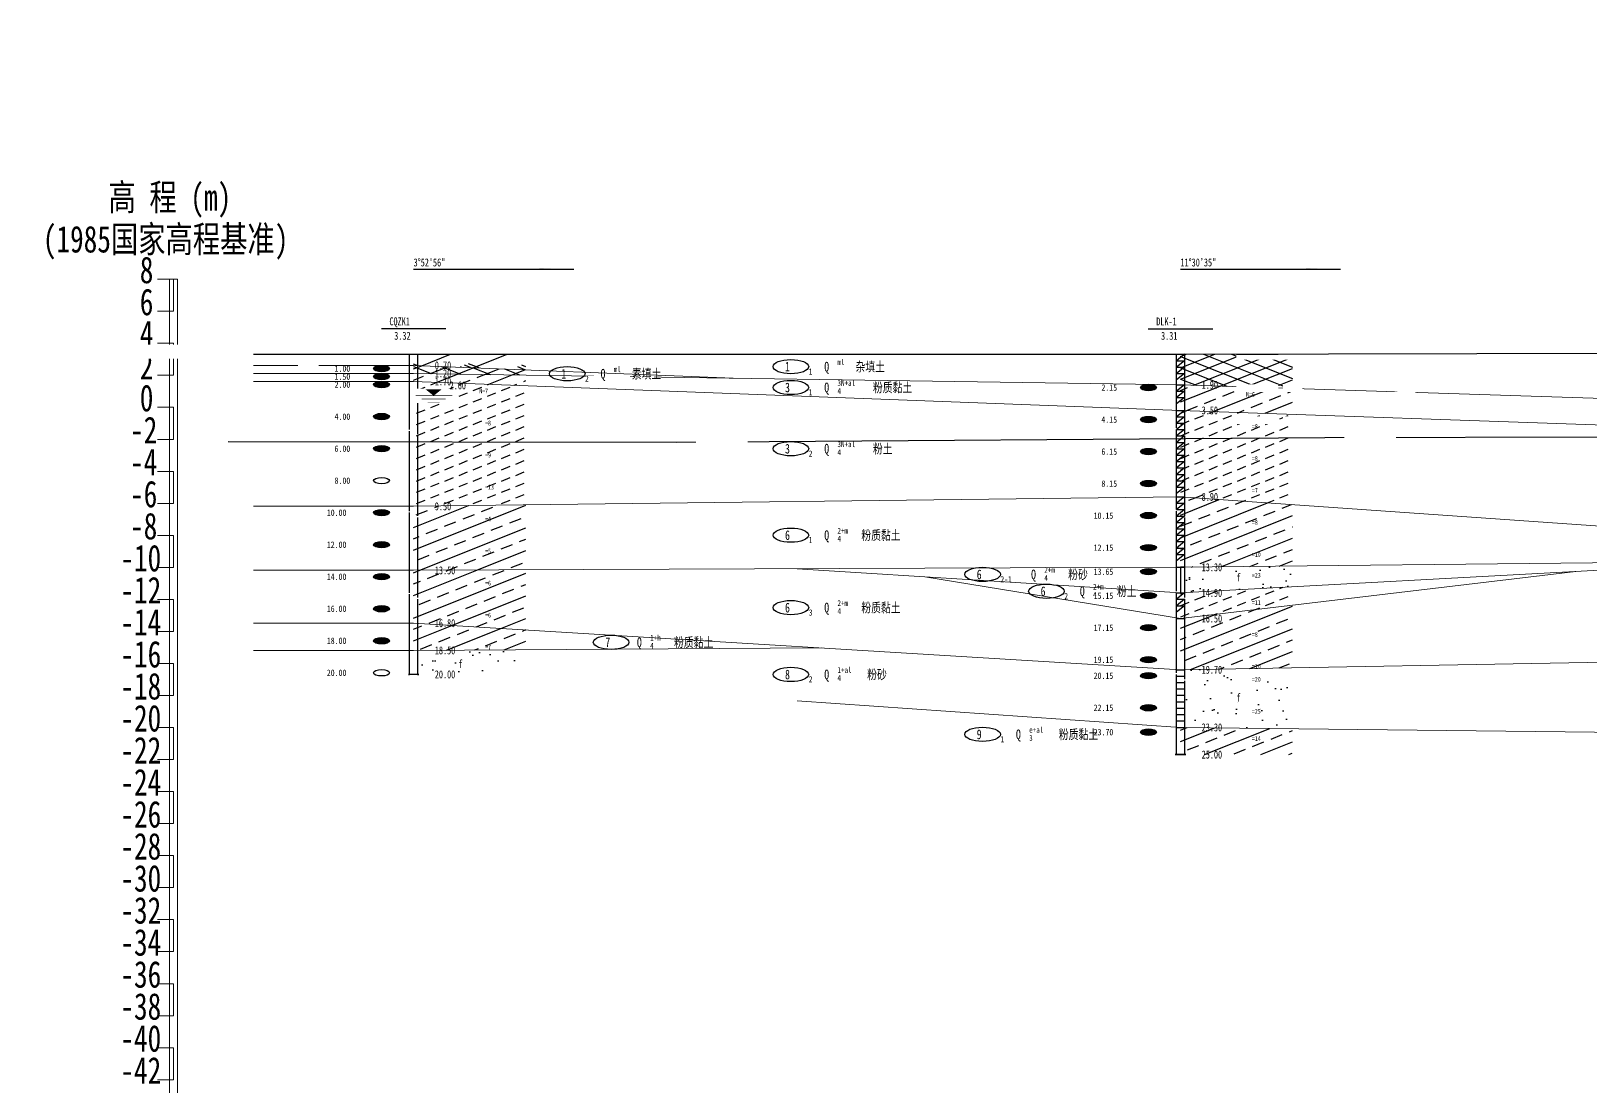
# Model space of a CAD drawing. Header units: millimetres. Extents: x 946 to 3601, y 223 to 2569.
# Drawn here: x 1279 to 1376.4, y 291 to 357 of the extents above; entities that cross this region are included whole.
import ezdxf

# ---------------------------------------------------------------- set-up
doc = ezdxf.new("R2010")
doc.units = ezdxf.units.MM
doc.linetypes.add('sx', pattern=[10, 5, 0, 5, 0])
for name, color, linetype in [('dz-temp', 4, 'Continuous'), ('GiCAD_PouMian', 7, 'Continuous'), ('GICAD_QUYANG', 7, 'Continuous'), ('地形线', 7, 'Continuous'), ('地质-地层符号', 3, 'Continuous'), ('地质-地面线', 7, 'Continuous'), ('地质-填充花纹', 8, 'Continuous'), ('地质-标贯', 7, 'Continuous'), ('地质-水位线', 5, 'Continuous'), ('地质-钻孔', 7, 'Continuous')]:
    doc.layers.add(name, color=color, linetype=linetype)
doc.layers.add('地质-地层线', color=7, linetype='Continuous', lineweight=15)
doc.layers.add('地质-文字', color=7, linetype='Continuous', lineweight=15)
doc.styles.add('LZ_FONTS_FS', font='', dxfattribs={"width": 0.7})
doc.styles.add('LZ_PMT_LINE', font='', dxfattribs={"height": 2})
doc.styles.add('剖线方向', font='', dxfattribs={"width": 0.7, "height": 2.5})
doc.styles.add('叠加符号', font='', dxfattribs={"width": 0.7, "height": 2.5})
doc.styles.add('地下水位', font='', dxfattribs={"width": 0.7, "height": 2.5})
doc.styles.add('地层编号', font='', dxfattribs={"width": 0.7, "height": 3})
doc.styles.add('层底标注', font='', dxfattribs={"width": 0.7, "height": 2.5})
doc.styles.add('岩土名称', font='', dxfattribs={"width": 0.7, "height": 3})
doc.styles.add('时代', font='', dxfattribs={"width": 0.7, "height": 3})
doc.styles.add('标贯动探', font='', dxfattribs={"width": 0.7, "height": 1.5})
doc.styles.add('钻孔标注', font='', dxfattribs={"width": 0.7, "height": 2.5})
doc.styles.add('高程系统', font='', dxfattribs={"width": 0.7, "height": 3})
doc.styles.get('LZ_FONTS_FS').set_extended_font_data('仿宋_GB2312')
doc.styles.get('LZ_PMT_LINE').set_extended_font_data('仿宋_GB2312')
doc.styles.get('剖线方向').set_extended_font_data('仿宋_GB2312')
doc.styles.get('叠加符号').set_extended_font_data('仿宋_GB2312')
doc.styles.get('地下水位').set_extended_font_data('仿宋_GB2312')
doc.styles.get('地层编号').set_extended_font_data('仿宋_GB2312')
doc.styles.get('层底标注').set_extended_font_data('仿宋_GB2312')
doc.styles.get('岩土名称').set_extended_font_data('仿宋_GB2312')
doc.styles.get('时代').set_extended_font_data('仿宋_GB2312')
doc.styles.get('标贯动探').set_extended_font_data('仿宋_GB2312')
doc.styles.get('钻孔标注').set_extended_font_data('仿宋_GB2312')
doc.styles.get('高程系统').set_extended_font_data('仿宋_GB2312')
doc.linetypes.add('swx', pattern='A,7,-1.5,["●",LZ_PMT_LINE,S=0.05,R=0,X=0,Y=0],-1.5', length=10)
pattern_1 = [(21.80141, (207.059, -62.8771), (-0.88388348, 0.3535534), [0.571183, -0.38078866])]
pattern_2 = [(21.80141, (207.059, -62.8771), (-1.7677652, 0.7071061), []), (21.80141, (208.809, -62.8771), (-1.7677652, 0.7071061), [0.7615765, -0.475985])]
pattern_3 = [(17.062863, (207.05897, -62.8771), (2.79036967, 1.24889985), [-5.9751498, 0, -4.4813624, 0, -4.4813624, 0]), (3.01447, (207.059, -62.8771), (7.2145321, 1.8094251), [-2.978456, 0, -7.7439854, 0, -1.7870735, 0]), (345.96657, (201.6935, -62.8771), (11.0733864, -1.5019982), [-1.573447, 0, -6.293788, 0, -7.3427527, 0]), (17.06286, (207.059, -62.877), (-2.941879, 3.021541), [-3.983433, 0, -4.979292, 0, -4.481362, 0]), (3.01447, (207.059, -62.877), (4.858372, 4.093388), [-3.574147, 0, -5.361221, 0, -1.787074, 0]), (345.7037, (201.6935, -62.877), (5.2409553, 1.250378), [-2.088827, 0, -6.788688, 0, -10.444135, 0]), (339.87047, (201.6935, -62.877), (6.98005, 1.196567), [-0.942291, 0, -3.769163, 0, -3.769163, 0]), (17.06286, (207.059, -62.8771), (6.5425438, 3.7545058), [-1.4937875, 0, -1.4937875, 0, -4.4813624, 0]), (3.01447, (207.059, -62.877), (2.716851, 3.980613), [-3.574147, 0, -7.743985, 0, -1.787074, 0]), (345.7037, (201.6935, -62.877), (15.682466, 1.374167), [-6.266481, 0, -2.611034, 0, -2.611034, 0]), (339.8705, (201.6935, -62.877), (230427.237503, -84451.983463), [-1.187286, 0, -9.894053, 0, -0.94229, 0])]
pattern_4 = [(21.80141, (207.059, -62.8771), (-0.88388348, 0.3535534), []), (158.19859, (207.059, -62.8771), (-0.88388348, -0.3535534), [])]

# ---------------------------------------------------------------- blocks, each defined once
blk = doc.blocks.new('pxfx')
blk.add_hatch(color=7).paths.add_polyline_path([(15.69, 0), (15.69, 0.52), (20.1, 0)])
at = {"color": 7, "linetype": 'Continuous'}
blk.add_wipeout([(-10.23, -0.22), (10.32, -0.22), (10.32, 0.73), (-10.23, 0.73)], dxfattribs=at)
at = {"layer": '地形线', "color": 7}
blk.add_line((20, 0), (0, 0), dxfattribs=at)
blk = doc.blocks.new('WipeoutBlock')
at = {"color": 7}
blk.add_wipeout([(0, 0), (0, 1), (1, 1), (1, 0)], dxfattribs=at)
blk = doc.blocks.new('gkqy_yuan.dwg不标1')
at = {"layer": 'GiCAD_PouMian'}
h = blk.add_hatch(color=7, dxfattribs=at)
edge = h.paths.add_edge_path()
edge.add_arc((0, 0), 1, 0, 360)
at = {"layer": 'GICAD_QUYANG', "color": 7}
blk.add_circle((0, 0), 1, dxfattribs=at)
blk = doc.blocks.new('gkqy_rao.dwg不标1')
at = {"layer": 'GICAD_QUYANG', "color": 7}
blk.add_circle((0, 0), 1, dxfattribs=at)
blk = doc.blocks.new('shuiweifh')
at = {"color": 7, "linetype": 'swx'}
blk.add_wipeout([(-2.47, -2.24), (2.54, -2.24), (2.54, 2.22), (-2.47, 2.22)], dxfattribs=at).dxf.layer = '地质-水位线'
at = {"color": 7}
blk.add_lwpolyline([(0, 0, 0, 2, 0), (0, 2, 2, 2, 0)], format="xyseb", dxfattribs=at)
for points, const_width in [([(-2.25, 0.02), (2.32, 0.02)], 0.075), ([(-1.5, -1), (1.5, -1)], 0.075), ([(-0.75, -2), (0.75, -2)], 0.05)]:
    blk.add_lwpolyline(points, dxfattribs=dict(at, const_width=const_width))

msp = doc.modelspace()

# ---------------------------------------------------------------- hatches: boundary and pattern name
at = {"layer": '地质-填充花纹', "linetype": 'Continuous'}
h = msp.add_hatch(dxfattribs=at)
h.set_pattern_fill('GKZTT', color=256, scale=0.25, style=0, pattern_type=2)
h.set_pattern_definition([(21.80141, (207.059, -62.8771), (-1.767767, 0.7071068), []), (158.1986, (207.684, -62.977), (-3.535534, -1.4142136), [0.951972, -2.855915]), (158.1986, (207.434, -63.077), (-3.535534, -1.4142136), [0.951972, -2.855915]), (158.1986, (207.184, -63.177), (-3.535534, -1.4142136), [0.951972, -2.855915]), (158.1986, (211.184, -62.977), (-3.535534, -1.4142136), [0.951972, -2.855915]), (158.1986, (210.934, -63.077), (-3.535534, -1.4142136), [0.951972, -2.855915]), (158.1986, (210.684, -63.177), (-3.535534, -1.4142136), [0.951972, -2.855915])])
h.paths.add_polyline_path([(1309.888, 336.781), (1309.888, 335.804), (1302.888, 336.083), (1302.888, 336.783)])
h = msp.add_hatch(dxfattribs=at)
h.set_pattern_fill('GKSTT', color=256, scale=0.25, style=0, pattern_type=2)
h.set_pattern_definition(pattern_4)
h.paths.add_polyline_path([(1357.788, 334.648), (1350.788, 334.874), (1350.788, 336.774), (1357.788, 336.794)])
h = msp.add_hatch(dxfattribs=at)
h.set_pattern_fill('GKSTT', color=256, scale=0.25, style=0, pattern_type=2)
h.set_pattern_definition(pattern_4)
h.paths.add_polyline_path([(1309.888, 335.804), (1309.888, 335.479), (1302.888, 335.583), (1302.888, 336.083)])
h = msp.add_hatch(dxfattribs=at)
h.set_pattern_fill('GLYNT', color=256, scale=0.25, style=0, pattern_type=2)
h.set_pattern_definition(pattern_2)
h.paths.add_polyline_path([(1309.888, 335.479), (1309.888, 334.818), (1302.888, 335.083), (1302.888, 335.583)])
h = msp.add_hatch(dxfattribs=at)
h.set_pattern_fill('GKFT', color=256, scale=0.25, style=0, pattern_type=2)
h.set_pattern_definition(pattern_1)
h.paths.add_polyline_path([(1309.888, 334.818), (1309.888, 327.369), (1302.888, 327.283), (1302.888, 335.083)])
h = msp.add_hatch(dxfattribs=at)
h.set_pattern_fill('GLYNT', color=256, scale=0.25, style=0, pattern_type=2)
h.set_pattern_definition(pattern_2)
h.paths.add_polyline_path([(1357.788, 334.648), (1357.788, 333.029), (1350.788, 333.274), (1350.788, 334.874)])
h = msp.add_hatch(dxfattribs=at)
h.set_pattern_fill('GKFT', color=256, scale=0.25, style=0, pattern_type=2)
h.set_pattern_definition(pattern_1)
h.paths.add_polyline_path([(1357.788, 333.029), (1357.788, 327.384), (1350.788, 327.874), (1350.788, 333.274)])
h = msp.add_hatch(dxfattribs=at)
h.set_pattern_fill('GLYNT', color=256, scale=0.25, style=0, pattern_type=2)
h.set_pattern_definition(pattern_2)
h.paths.add_polyline_path([(1309.888, 323.31), (1302.888, 323.283), (1302.888, 327.283), (1309.888, 327.369)])
h = msp.add_hatch(dxfattribs=at)
h.set_pattern_fill('GLYNT', color=256, scale=0.25, style=0, pattern_type=2)
h.set_pattern_definition(pattern_2)
h.paths.add_polyline_path([(1357.788, 327.384), (1357.788, 323.551), (1350.788, 323.474), (1350.788, 327.874)])
h = msp.add_hatch(dxfattribs=at)
h.set_pattern_fill('GLXS', color=256, scale=0.25, style=0, pattern_type=2)
h.set_pattern_definition(pattern_3)
h.paths.add_polyline_path([(1357.788, 322.253), (1350.788, 321.874), (1350.788, 323.474), (1357.788, 323.551)])
h = msp.add_hatch(dxfattribs=at)
h.set_pattern_fill('GLYNT', color=256, scale=0.25, style=0, pattern_type=2)
h.set_pattern_definition(pattern_2)
h.paths.add_polyline_path([(1309.888, 319.557), (1302.888, 319.983), (1302.888, 323.283), (1309.888, 323.31)])
h = msp.add_hatch(dxfattribs=at)
h.set_pattern_fill('GKFT', color=256, scale=0.25, style=0, pattern_type=2)
h.set_pattern_definition(pattern_1)
h.paths.add_polyline_path([(1357.788, 321.106), (1350.788, 320.274), (1350.788, 321.874), (1357.788, 322.253)])
h = msp.add_hatch(dxfattribs=at)
h.set_pattern_fill('GLYNT', color=256, scale=0.25, style=0, pattern_type=2)
h.set_pattern_definition(pattern_2)
h.paths.add_polyline_path([(1357.788, 317.198), (1350.788, 317.074), (1350.788, 320.274), (1357.788, 321.106)])
h = msp.add_hatch(dxfattribs=at)
h.set_pattern_fill('GLYNT', color=256, scale=0.25, style=0, pattern_type=2)
h.set_pattern_definition(pattern_2)
h.paths.add_polyline_path([(1309.888, 319.557), (1309.888, 318.325), (1302.888, 318.283), (1302.888, 319.983)])
h = msp.add_hatch(dxfattribs=at)
h.set_pattern_fill('GLXS', color=256, scale=0.25, style=0, pattern_type=2)
h.set_pattern_definition(pattern_3)
h.paths.add_polyline_path([(1309.888, 316.783), (1302.888, 316.783), (1302.888, 318.283), (1309.888, 318.325)])
h = msp.add_hatch(dxfattribs=at)
h.set_pattern_fill('GLXS', color=256, scale=0.25, style=0, pattern_type=2)
h.set_pattern_definition(pattern_3)
h.paths.add_polyline_path([(1357.788, 313.39), (1350.788, 313.474), (1350.788, 317.074), (1357.788, 317.198)])
h = msp.add_hatch(dxfattribs=at)
h.set_pattern_fill('GLYNT', color=256, scale=0.25, style=0, pattern_type=2)
h.set_pattern_definition(pattern_2)
h.paths.add_polyline_path([(1357.788, 313.39), (1357.788, 311.774), (1350.788, 311.774), (1350.788, 313.474)])

# ---------------------------------------------------------------- linework, layer by layer
at = {"layer": 'dz-temp', "color": 7, "linetype": 'Continuous'}
for p, q in [((1291.3, 331.32), (1319.3, 331.291)), ((1319.3, 331.291), (1359.8, 331.57)), ((1359.8, 331.57), (1377.35, 331.628))]:
    msp.add_line(p, q, dxfattribs=at)
at = {"layer": '地质-地层符号', "color": 7, "linetype": 'Continuous'}
for centre in [(1326.451, 330.878), (1326.451, 325.478), (1338.426, 323.026), (1342.418, 321.975), (1326.451, 320.953), (1315.225, 318.785), (1326.451, 316.778), (1338.426, 313.037)]:
    msp.add_ellipse(centre, major_axis=(-1.113, 0), ratio=0.4, dxfattribs=at)
at = {"layer": '地质-地层线', "color": 7}
for p, q in [((1292.888, 336.083), (1302.888, 336.083)), ((1292.888, 335.583), (1302.888, 335.583)), ((1302.888, 336.083), (1322.846, 335.287)), ((1302.888, 335.583), (1350.788, 334.874)), ((1292.888, 335.083), (1302.888, 335.083)), ((1302.888, 335.083), (1350.788, 333.274)), ((1350.788, 334.874), (1424.888, 332.489)), ((1350.788, 333.274), (1424.888, 330.689)), ((1302.888, 327.283), (1350.788, 327.874)), ((1350.788, 327.874), (1424.888, 322.689)), ((1292.888, 327.283), (1302.888, 327.283)), ((1302.888, 323.283), (1350.788, 323.474)), ((1350.788, 323.474), (1405.128, 324.071)), ((1350.788, 321.874), (1387.838, 323.881)), ((1292.888, 323.283), (1302.888, 323.283)), ((1326.838, 323.378), (1350.788, 321.874)), ((1334.821, 322.877), (1350.788, 320.274)), ((1350.788, 320.274), (1375.488, 323.212)), ((1292.888, 319.983), (1302.888, 319.983)), ((1302.888, 319.983), (1350.788, 317.074)), ((1292.888, 318.283), (1302.888, 318.283)), ((1302.888, 318.283), (1328.335, 318.437)), ((1350.788, 317.074), (1424.888, 318.389)), ((1326.838, 315.128), (1350.788, 313.474)), ((1350.788, 313.474), (1424.888, 312.589))]:
    msp.add_line(p, q, dxfattribs=at)
at = {"layer": '地质-地面线', "color": 7, "linetype": 'Continuous'}
msp.add_line((1292.888, 336.783), (1302.888, 336.783), dxfattribs=at)
at = {"layer": '地质-文字', "color": 7, "linetype": 'Continuous'}
for p, q in [((1286.888, 341.463), (1287.888, 341.463)), ((1287.638, 341.463), (1288.138, 341.463)), ((1286.888, 339.463), (1287.888, 339.463)), ((1286.888, 337.463), (1287.888, 337.463)), ((1286.888, 335.463), (1287.888, 335.463)), ((1286.888, 333.463), (1287.888, 333.463)), ((1286.888, 331.463), (1287.888, 331.463)), ((1286.888, 329.463), (1287.888, 329.463)), ((1287.888, 329.463), (1287.888, 327.463)), ((1286.888, 327.463), (1287.888, 327.463)), ((1286.888, 325.463), (1287.888, 325.463)), ((1287.888, 325.463), (1287.888, 323.463)), ((1286.888, 323.463), (1287.888, 323.463)), ((1286.888, 321.463), (1287.888, 321.463)), ((1287.888, 321.463), (1287.888, 319.463)), ((1286.888, 319.463), (1287.888, 319.463)), ((1286.888, 317.463), (1287.888, 317.463)), ((1287.888, 317.463), (1287.888, 315.463)), ((1286.888, 315.463), (1287.888, 315.463)), ((1286.888, 313.463), (1287.888, 313.463)), ((1287.888, 313.463), (1287.888, 311.463)), ((1286.888, 311.463), (1287.888, 311.463)), ((1286.888, 309.463), (1287.888, 309.463)), ((1287.888, 309.463), (1287.888, 307.463)), ((1286.888, 307.463), (1287.888, 307.463)), ((1286.888, 305.463), (1287.888, 305.463)), ((1287.888, 305.463), (1287.888, 303.463)), ((1286.888, 303.463), (1287.888, 303.463)), ((1286.888, 301.463), (1287.888, 301.463)), ((1287.888, 301.463), (1287.888, 299.463)), ((1286.888, 299.463), (1287.888, 299.463)), ((1286.888, 297.463), (1287.888, 297.463)), ((1287.888, 297.463), (1287.888, 295.463)), ((1286.888, 295.463), (1287.888, 295.463)), ((1286.888, 293.463), (1287.888, 293.463)), ((1287.888, 293.463), (1287.888, 291.463)), ((1286.888, 291.463), (1287.888, 291.463))]:
    msp.add_line(p, q, dxfattribs=at)
at = {"layer": '地质-钻孔', "color": 7, "linetype": 'Continuous'}
for p, q in [((1300.875, 338.383), (1304.902, 338.383)), ((1348.775, 338.374), (1352.802, 338.374)), ((1350.538, 335.974), (1351.038, 335.974)), ((1351.038, 335.974), (1350.538, 335.574)), ((1350.538, 335.574), (1351.038, 335.574)), ((1351.038, 335.574), (1350.538, 335.174)), ((1351.038, 335.974), (1351.038, 335.974)), ((1351.038, 335.574), (1351.038, 335.574)), ((1350.538, 334.874), (1351.038, 334.874)), ((1350.538, 334.874), (1351.038, 334.874)), ((1351.038, 334.874), (1350.538, 334.474)), ((1350.538, 334.874), (1351.038, 334.874)), ((1350.538, 334.474), (1351.038, 334.474)), ((1351.038, 334.474), (1350.538, 334.074)), ((1351.038, 334.874), (1351.038, 334.874)), ((1351.038, 334.474), (1351.038, 334.474)), ((1350.538, 334.074), (1351.038, 334.074)), ((1351.038, 334.074), (1350.538, 333.674)), ((1350.538, 333.274), (1351.038, 333.274)), ((1350.538, 333.274), (1351.038, 333.274)), ((1350.538, 333.274), (1351.038, 333.274)), ((1351.038, 333.274), (1350.538, 332.874)), ((1351.038, 334.074), (1351.038, 334.074)), ((1351.038, 333.274), (1351.038, 333.274)), ((1350.538, 332.874), (1351.038, 332.874)), ((1351.038, 332.874), (1350.538, 332.474)), ((1350.538, 332.474), (1351.038, 332.474)), ((1351.038, 332.474), (1350.538, 332.074)), ((1351.038, 332.874), (1351.038, 332.874)), ((1351.038, 332.474), (1351.038, 332.474)), ((1350.538, 332.074), (1351.038, 332.074)), ((1351.038, 332.074), (1350.538, 331.674)), ((1350.538, 331.674), (1351.038, 331.674)), ((1351.038, 331.674), (1350.538, 331.274)), ((1350.538, 331.274), (1351.038, 331.274)), ((1351.038, 331.274), (1350.538, 330.874)), ((1351.038, 332.074), (1351.038, 332.074)), ((1351.038, 331.674), (1351.038, 331.674)), ((1351.038, 331.274), (1351.038, 331.274)), ((1350.538, 330.874), (1351.038, 330.874)), ((1351.038, 330.874), (1350.538, 330.474)), ((1350.538, 330.474), (1351.038, 330.474)), ((1351.038, 330.474), (1350.538, 330.074)), ((1351.038, 330.874), (1351.038, 330.874)), ((1351.038, 330.474), (1351.038, 330.474)), ((1350.538, 330.074), (1351.038, 330.074)), ((1351.038, 330.074), (1350.538, 329.674)), ((1350.538, 329.674), (1351.038, 329.674)), ((1351.038, 329.674), (1350.538, 329.274)), ((1351.038, 330.074), (1351.038, 330.074)), ((1351.038, 329.674), (1351.038, 329.674)), ((1350.538, 329.274), (1351.038, 329.274)), ((1351.038, 329.274), (1350.538, 328.874)), ((1350.538, 328.874), (1351.038, 328.874)), ((1351.038, 328.874), (1350.538, 328.474)), ((1350.538, 328.474), (1351.038, 328.474)), ((1351.038, 328.474), (1350.538, 328.074)), ((1351.038, 329.274), (1351.038, 329.274)), ((1351.038, 328.874), (1351.038, 328.874)), ((1351.038, 328.474), (1351.038, 328.474)), ((1350.538, 327.874), (1351.038, 327.874)), ((1350.538, 327.874), (1351.038, 327.874)), ((1351.038, 327.874), (1350.538, 327.474)), ((1350.538, 327.874), (1351.038, 327.874)), ((1350.538, 327.474), (1351.038, 327.474)), ((1351.038, 327.474), (1350.538, 327.074)), ((1351.038, 327.874), (1351.038, 327.874)), ((1351.038, 327.474), (1351.038, 327.474)), ((1350.538, 327.074), (1351.038, 327.074)), ((1351.038, 327.074), (1350.538, 326.674)), ((1350.538, 326.674), (1351.038, 326.674)), ((1351.038, 326.674), (1350.538, 326.274)), ((1351.038, 327.074), (1351.038, 327.074)), ((1351.038, 326.674), (1351.038, 326.674)), ((1350.538, 326.274), (1351.038, 326.274)), ((1351.038, 326.274), (1350.538, 325.874)), ((1350.538, 325.874), (1351.038, 325.874)), ((1351.038, 325.874), (1350.538, 325.474)), ((1350.538, 325.474), (1351.038, 325.474)), ((1351.038, 325.474), (1350.538, 325.074)), ((1351.038, 326.274), (1351.038, 326.274)), ((1351.038, 325.874), (1351.038, 325.874)), ((1351.038, 325.474), (1351.038, 325.474)), ((1350.538, 325.074), (1351.038, 325.074)), ((1351.038, 325.074), (1350.538, 324.674)), ((1350.538, 324.674), (1351.038, 324.674)), ((1351.038, 324.674), (1350.538, 324.274)), ((1351.038, 325.074), (1351.038, 325.074)), ((1351.038, 324.674), (1351.038, 324.674)), ((1350.538, 324.274), (1351.038, 324.274)), ((1351.038, 324.274), (1350.538, 323.874)), ((1350.538, 323.474), (1351.038, 323.474)), ((1350.538, 323.474), (1351.038, 323.474)), ((1350.538, 323.474), (1351.038, 323.474)), ((1351.038, 323.474), (1350.788, 323.474)), ((1350.788, 323.474), (1350.788, 321.874)), ((1351.038, 324.274), (1351.038, 324.274)), ((1350.538, 321.874), (1351.038, 321.874)), ((1350.538, 321.874), (1351.038, 321.874)), ((1350.538, 321.874), (1351.038, 321.874)), ((1351.038, 321.874), (1350.538, 321.474)), ((1351.038, 321.874), (1351.038, 321.874)), ((1350.538, 321.474), (1351.038, 321.474)), ((1351.038, 321.474), (1350.538, 321.074)), ((1350.538, 321.074), (1351.038, 321.074)), ((1351.038, 321.074), (1350.538, 320.674)), ((1351.038, 321.474), (1351.038, 321.474)), ((1351.038, 321.074), (1351.038, 321.074)), ((1350.538, 320.274), (1351.038, 320.274)), ((1350.538, 320.274), (1351.038, 320.274)), ((1350.538, 317.074), (1351.038, 317.074)), ((1350.538, 317.074), (1351.038, 317.074)), ((1350.538, 317.074), (1351.038, 317.074)), ((1350.538, 316.674), (1351.038, 316.674)), ((1350.538, 316.274), (1351.038, 316.274)), ((1350.538, 315.874), (1351.038, 315.874)), ((1350.538, 315.474), (1351.038, 315.474)), ((1350.538, 315.074), (1351.038, 315.074)), ((1350.538, 314.674), (1351.038, 314.674)), ((1350.538, 314.274), (1351.038, 314.274)), ((1350.538, 313.874), (1351.038, 313.874)), ((1350.538, 313.474), (1351.038, 313.474)), ((1350.538, 313.474), (1351.038, 313.474)), ((1350.538, 311.774), (1351.038, 311.774))]:
    msp.add_line(p, q, dxfattribs=at)
at = {"layer": '地质-钻孔', "color": 7, "linetype": 'sx'}
for p, q in [((1302.638, 336.783), (1303.138, 336.783)), ((1302.638, 316.783), (1302.638, 336.783)), ((1303.138, 336.783), (1303.138, 316.783)), ((1350.538, 336.774), (1351.038, 336.774)), ((1350.538, 311.774), (1350.538, 336.774)), ((1351.038, 336.774), (1351.038, 311.774)), ((1303.213, 316.783), (1302.563, 316.783)), ((1302.563, 316.783), (1302.638, 316.783)), ((1303.138, 316.783), (1303.213, 316.783)), ((1351.113, 311.774), (1350.463, 311.774)), ((1350.463, 311.774), (1350.538, 311.774)), ((1351.038, 311.774), (1351.113, 311.774))]:
    msp.add_line(p, q, dxfattribs=at)

# ---------------------------------------------------------------- block references
at = {"linetype": 'Continuous'}
for p, xscale, yscale in [((1313.779, 356.381), 2.621621580381725, 0.4605405405405509), ((1323.663, 356.301), 1.289729711171685, 0.3654054054053904), ((1354.279, 356.43), 2.621621580381725, 0.4605405405405509), ((1279, 354.608), 3.827567547823446, 1.261189183291599), ((1285.779, 355.855), 2.621621580381725, 0.4605405405405509), ((1295.663, 355.83), 1.289729711171685, 0.3654054054053904), ((1337.95, 354.475), 3.827567547823446, 1.261189183291599), ((1364.163, 356.08), 1.289729711171685, 0.3654054054053904), ((1313.779, 354.391), 2.621621580381725, 0.4605405405405509), ((1323.663, 354.301), 1.289729711171685, 0.3654054054053904), ((1354.279, 354.43), 2.621621580381725, 0.4605405405405509), ((1285.779, 353.78), 2.621621580381725, 0.4518918918918917), ((1295.663, 353.83), 1.289729711171685, 0.3654054054053904), ((1364.163, 354.08), 1.289729711171685, 0.3654054054053904), ((1292.525, 352.73), 3.227026975477156, 0.5556756756756659), ((1313.779, 352.396), 2.621621580381725, 0.4605405405405509), ((1323.663, 352.301), 1.289729711171685, 0.3654054054053904), ((1354.279, 352.43), 2.621621580381725, 0.4605405405405509), ((1285.779, 352.18), 2.621621580381725, 0.4605405405405509), ((1295.663, 351.83), 1.289729711171685, 0.3654054054053904), ((1364.163, 352.12), 1.289729711171685, 0.3654054054053904), ((1279, 350.058), 3.827567547823446, 1.261189183291599), ((1313.779, 350.951), 2.621621580381725, 0.4605405405405509), ((1323.663, 350.401), 1.289729711171685, 0.3589189189189074), ((1354.279, 350.43), 2.621621580381725, 0.4605405405405509), ((1285.779, 350.14), 2.621621580381725, 0.4605405405405509), ((1295.663, 349.83), 1.289729711171685, 0.3589189189189074), ((1337.95, 348.725), 3.827567547823446, 1.261189183291599), ((1364.163, 350.08), 1.289729711171685, 0.3654054054053904), ((1313.779, 348.401), 2.621621580381725, 0.4605405405405509), ((1354.279, 348.43), 2.621621580381725, 0.4605405405405509), ((1285.779, 348.18), 2.621621580381725, 0.4605405405405509), ((1295.663, 347.83), 1.289729711171685, 0.3654054054053904), ((1323.663, 348.361), 1.289729711171685, 0.3654054054053904), ((1364.163, 348.08), 1.289729711171685, 0.3654054054053904), ((1313.779, 346.406), 2.621621580381725, 0.4605405405405509), ((1354.279, 346.43), 2.621621580381725, 0.4605405405405509), ((1295.663, 345.83), 1.289729711171685, 0.3654054054053904), ((1323.663, 346.341), 1.289729711171685, 0.3654054054053904), ((1337.95, 344.625), 3.827567547823446, 1.261189183291599), ((1364.163, 346.08), 1.289729711171685, 0.3589189189189074), ((1313.779, 344.896), 2.621621580381725, 0.4605405405405509), ((1323.663, 344.821), 1.289729711171685, 0.3654054054053904), ((1354.279, 344.43), 2.621621580381725, 0.4605405405405509), ((1364.163, 344.08), 1.289729711171685, 0.3654054054053904), ((1313.779, 342.951), 2.621621580381725, 0.4605405405405509), ((1323.663, 342.601), 1.289729711171685, 0.3589189189189074), ((1285.779, 342.18), 2.621621580381725, 0.4605405405405509), ((1295.663, 341.83), 1.289729711171685, 0.3589189189189074), ((1364.163, 342.08), 1.289729711171685, 0.3654054054053904), ((1313.779, 340.951), 2.621621580381725, 0.4605405405405509), ((1295.663, 339.83), 1.289729711171685, 0.3589189189189074), ((1323.663, 340.601), 1.289729711171685, 0.3654054054053904), ((1354.279, 340.43), 2.621621580381725, 0.4605405405405509), ((1364.163, 340.08), 1.289729711171685, 0.3654054054053904), ((1313.779, 338.951), 2.621621580381725, 0.4605405405405509), ((1295.663, 337.83), 1.289729711171685, 0.3589189189189074), ((1323.663, 338.601), 1.289729711171685, 0.3654054054053904), ((1354.279, 338.43), 2.621621580381725, 0.4605405405405509), ((1364.163, 338.08), 1.289729711171685, 0.3654054054053904), ((1313.779, 336.951), 2.621621580381725, 0.4605405405405509), ((1337.95, 336.625), 3.827567547823446, 1.261189183291599), ((1323.663, 336.601), 1.289729711171685, 0.3654054054053904), ((1364.163, 336.08), 1.289729711171685, 0.3654054054053904), ((1295.663, 333.83), 1.289729711171685, 0.3589189189189074), ((1285.779, 332.18), 2.621621580381725, 0.4605405405405509)]:
    msp.add_blockref('WipeoutBlock', p, dxfattribs=dict(at, xscale=xscale, yscale=yscale))
at = {"color": 7, "linetype": 'Continuous', "xscale": 0.5, "yscale": 0.2}
for name, p in [('pxfx', (1302.888, 342.063)), ('pxfx', (1350.788, 342.063)), ('gkqy_yuan.dwg不标1', (1300.888, 335.883)), ('gkqy_yuan.dwg不标1', (1300.888, 335.383)), ('gkqy_yuan.dwg不标1', (1300.888, 334.883)), ('gkqy_yuan.dwg不标1', (1348.788, 334.699)), ('gkqy_yuan.dwg不标1', (1300.888, 332.883)), ('gkqy_yuan.dwg不标1', (1348.788, 332.699)), ('gkqy_yuan.dwg不标1', (1300.888, 330.883)), ('gkqy_yuan.dwg不标1', (1348.788, 330.699)), ('gkqy_rao.dwg不标1', (1300.888, 328.883)), ('gkqy_yuan.dwg不标1', (1348.788, 328.699)), ('gkqy_yuan.dwg不标1', (1300.888, 326.883)), ('gkqy_yuan.dwg不标1', (1348.788, 326.699)), ('gkqy_yuan.dwg不标1', (1300.888, 324.883)), ('gkqy_yuan.dwg不标1', (1348.788, 324.699)), ('gkqy_yuan.dwg不标1', (1300.888, 322.883)), ('gkqy_yuan.dwg不标1', (1348.788, 323.199)), ('gkqy_yuan.dwg不标1', (1348.788, 321.699)), ('gkqy_yuan.dwg不标1', (1300.888, 320.883)), ('gkqy_yuan.dwg不标1', (1348.788, 319.699)), ('gkqy_yuan.dwg不标1', (1300.888, 318.883)), ('gkqy_yuan.dwg不标1', (1348.788, 317.699)), ('gkqy_rao.dwg不标1', (1300.888, 316.883)), ('gkqy_yuan.dwg不标1', (1348.788, 316.699)), ('gkqy_yuan.dwg不标1', (1348.788, 314.699)), ('gkqy_yuan.dwg不标1', (1348.788, 313.174))]:
    msp.add_blockref(name, p, dxfattribs=at)
at = {"layer": '地质-文字', "color": 7, "linetype": 'Continuous'}
for p, xscale, yscale in [((1279, 345.008), 5.176756737012693, 1.261189183291599), ((1285.779, 340.18), 2.621621580381725, 0.4605405405405509), ((1285.779, 338.18), 2.621621580381725, 0.4605405405405509), ((1279, 336.308), 3.827567547823446, 1.261189183291599), ((1285.779, 336.18), 2.621621580381725, 0.4605405405405509), ((1285.779, 334.18), 2.621621580381725, 0.4605405405405509)]:
    msp.add_blockref('WipeoutBlock', p, dxfattribs=dict(at, xscale=xscale, yscale=yscale))

# ---------------------------------------------------------------- texts
at = {"color": 7, "linetype": 'Continuous', "style": 'LZ_FONTS_FS', "width": 0.75}
for s, p in [('1.00', (1297.951, 335.683)), ('1.50', (1297.951, 335.183)), ('2.00', (1297.951, 334.683)), ('2.15', (1345.851, 334.499)), ('4.00', (1297.951, 332.683)), ('4.15', (1345.851, 332.499)), ('6.00', (1297.951, 330.683)), ('6.15', (1345.851, 330.499)), ('8.00', (1297.951, 328.683)), ('8.15', (1345.851, 328.499)), ('10.00', (1297.466, 326.683)), ('10.15', (1345.366, 326.499)), ('12.00', (1297.466, 324.683)), ('12.15', (1345.366, 324.499)), ('14.00', (1297.466, 322.683)), ('13.65', (1345.366, 322.999)), ('15.15', (1345.366, 321.499)), ('16.00', (1297.466, 320.683)), ('17.15', (1345.366, 319.499)), ('18.00', (1297.466, 318.683)), ('19.15', (1345.366, 317.499)), ('20.00', (1297.466, 316.683)), ('20.15', (1345.366, 316.499)), ('22.15', (1345.366, 314.499)), ('23.70', (1345.366, 312.974))]:
    msp.add_text(s, height=0.4, dxfattribs=at).set_placement(p)
at = {"layer": '地质-地层符号', "color": 7, "linetype": 'Continuous', "width": 0.75}
for s, height, style, p in [('1', 0.6, '地层编号', (1326.088, 335.703)), ('Q', 0.6, '时代', (1328.537, 335.703)), ('ml', 0.36, '时代', (1329.363, 336.103)), ('杂填土', 0.6, '岩土名称', (1330.49, 335.703)), ('1', 0.6, '地层编号', (1312.117, 335.26)), ('1', 0.39, '地层编号', (1327.565, 335.503)), ('3N+al', 0.36, '时代', (1329.363, 334.803)), ('3', 0.6, '地层编号', (1326.088, 334.403)), ('1', 0.39, '地层编号', (1327.565, 334.203)), ('Q', 0.6, '时代', (1328.537, 334.403)), ('4', 0.36, '时代', (1329.363, 334.303)), ('粉质黏土', 0.6, '岩土名称', (1331.579, 334.403)), ('3N+al', 0.36, '时代', (1329.363, 330.978)), ('粉土', 0.6, '岩土名称', (1331.579, 330.578)), ('3', 0.6, '地层编号', (1326.088, 330.578)), ('2', 0.39, '地层编号', (1327.565, 330.378)), ('Q', 0.6, '时代', (1328.537, 330.578)), ('4', 0.36, '时代', (1329.363, 330.478)), ('6', 0.6, '地层编号', (1326.088, 325.178)), ('Q', 0.6, '时代', (1328.537, 325.178)), ('4', 0.36, '时代', (1329.363, 325.078)), ('2+m', 0.36, '时代', (1329.363, 325.578)), ('粉质黏土', 0.6, '岩土名称', (1330.853, 325.178)), ('1', 0.39, '地层编号', (1327.565, 324.978)), ('2+m', 0.36, '时代', (1342.283, 323.126)), ('6', 0.6, '地层编号', (1338.063, 322.726)), ('2-1', 0.39, '地层编号', (1339.54, 322.526)), ('Q', 0.6, '时代', (1341.456, 322.726)), ('4', 0.36, '时代', (1342.283, 322.626)), ('粉砂', 0.6, '岩土名称', (1343.772, 322.726)), ('6', 0.6, '地层编号', (1342.055, 321.675)), ('2', 0.39, '地层编号', (1343.531, 321.475)), ('Q', 0.6, '时代', (1344.503, 321.675)), ('4', 0.36, '时代', (1345.33, 321.575)), ('2+m', 0.36, '时代', (1345.33, 322.075)), ('粉土', 0.6, '岩土名称', (1346.82, 321.675)), ('6', 0.6, '地层编号', (1326.088, 320.653)), ('3', 0.39, '地层编号', (1327.565, 320.453)), ('Q', 0.6, '时代', (1328.537, 320.653)), ('4', 0.36, '时代', (1329.363, 320.553)), ('2+m', 0.36, '时代', (1329.363, 321.053)), ('粉质黏土', 0.6, '岩土名称', (1330.853, 320.653)), ('7', 0.6, '地层编号', (1314.862, 318.485)), ('Q', 0.6, '时代', (1316.838, 318.485)), ('4', 0.36, '时代', (1317.665, 318.385)), ('1+h', 0.36, '时代', (1317.665, 318.885)), ('粉质黏土', 0.6, '岩土名称', (1319.154, 318.485)), ('8', 0.6, '地层编号', (1326.088, 316.478)), ('2', 0.39, '地层编号', (1327.565, 316.278)), ('Q', 0.6, '时代', (1328.537, 316.478)), ('4', 0.36, '时代', (1329.363, 316.378)), ('1+al', 0.36, '时代', (1329.363, 316.878)), ('粉砂', 0.6, '岩土名称', (1331.216, 316.478)), ('9', 0.6, '地层编号', (1338.063, 312.737)), ('1', 0.39, '地层编号', (1339.54, 312.537)), ('Q', 0.6, '时代', (1340.512, 312.737)), ('3', 0.36, '时代', (1341.338, 312.637)), ('e+al', 0.36, '时代', (1341.338, 313.137)), ('粉质黏土', 0.6, '岩土名称', (1343.191, 312.737))]:
    msp.add_text(s, height=height, dxfattribs=dict(at, style=style)).set_placement(p)
at = {"layer": '地质-填充花纹', "linetype": 'Continuous', "style": '叠加符号', "width": 0.75}
for p in [(1354.288, 322.588), (1305.688, 317.191), (1354.288, 315.084)]:
    msp.add_text('f', height=0.5, dxfattribs=at).set_placement(p)
at = {"layer": '地质-文字', "color": 7, "linetype": 'Continuous', "width": 0.75}
for s, height, style, p in [('0.70', 0.5, '层底标注', (1304.213, 335.833)), ('1.20', 0.5, '层底标注', (1304.213, 335.333)), ('1.70', 0.5, '层底标注', (1304.213, 334.833)), ('1.90', 0.5, '层底标注', (1352.113, 334.624)), ('3.50', 0.5, '层底标注', (1352.113, 333.024)), ('-4', 1.6667, '高程系统', (1285.177, 329.213)), ('-6', 1.6667, '高程系统', (1285.177, 327.213)), ('9.50', 0.5, '层底标注', (1304.213, 327.033)), ('8.90', 0.5, '层底标注', (1352.113, 327.624)), ('-8', 1.6667, '高程系统', (1285.177, 325.213)), ('-10', 1.6667, '高程系统', (1284.572, 323.213)), ('13.50', 0.5, '层底标注', (1304.213, 323.033)), ('13.30', 0.5, '层底标注', (1352.113, 323.224)), ('-12', 1.6667, '高程系统', (1284.572, 321.213)), ('14.90', 0.5, '层底标注', (1352.113, 321.624)), ('-14', 1.6667, '高程系统', (1284.572, 319.213)), ('16.50', 0.5, '层底标注', (1352.113, 320.024)), ('16.80', 0.5, '层底标注', (1304.213, 319.733)), ('-16', 1.6667, '高程系统', (1284.572, 317.213)), ('18.50', 0.5, '层底标注', (1304.213, 318.033)), ('-18', 1.6667, '高程系统', (1284.572, 315.213)), ('20.00', 0.5, '层底标注', (1304.213, 316.533)), ('19.70', 0.5, '层底标注', (1352.113, 316.824)), ('-20', 1.6667, '高程系统', (1284.572, 313.213)), ('23.30', 0.5, '层底标注', (1352.113, 313.224)), ('-22', 1.6667, '高程系统', (1284.572, 311.213)), ('25.00', 0.5, '层底标注', (1352.113, 311.524)), ('-24', 1.6667, '高程系统', (1284.572, 309.213)), ('-26', 1.6667, '高程系统', (1284.572, 307.213)), ('-28', 1.6667, '高程系统', (1284.572, 305.213)), ('-30', 1.6667, '高程系统', (1284.572, 303.213)), ('-32', 1.6667, '高程系统', (1284.572, 301.213)), ('-34', 1.6667, '高程系统', (1284.572, 299.213)), ('-36', 1.6667, '高程系统', (1284.572, 297.213)), ('-38', 1.6667, '高程系统', (1284.572, 295.213)), ('-40', 1.6667, '高程系统', (1284.572, 293.213)), ('-42', 1.6667, '高程系统', (1284.572, 291.213))]:
    msp.add_text(s, height=height, dxfattribs=dict(at, style=style)).set_placement(p)
at = {"layer": '地质-标贯', "color": 7, "linetype": 'Continuous', "style": '标贯动探', "width": 0.75}
for s, p in [('N=7', (1306.988, 334.333)), ('=8', (1307.351, 332.333)), ('=9', (1307.351, 330.333)), ('=8', (1355.251, 330.124)), ('=13', (1307.351, 328.333)), ('=7', (1355.251, 328.124)), ('=4', (1307.351, 326.333)), ('=8', (1355.251, 326.124)), ('=5', (1307.351, 324.333)), ('=10', (1355.251, 324.124)), ('=6', (1307.351, 322.333)), ('=23', (1355.251, 322.824)), ('=6', (1307.351, 320.333)), ('=11', (1355.251, 321.124)), ('=7', (1307.351, 318.333)), ('=8', (1355.251, 319.124)), ('=10', (1355.251, 317.124)), ('=20', (1355.251, 316.324)), ('=25', (1355.251, 314.324)), ('=14', (1355.251, 312.624))]:
    msp.add_text(s, height=0.3, dxfattribs=at).set_placement(p)
at = {"layer": '地质-钻孔', "color": 7, "linetype": 'Continuous', "style": '钻孔标注', "width": 0.75}
for s, p in [('CQZK1', (1301.375, 338.583)), ('DLK-1', (1349.275, 338.574)), ('3.32', (1301.677, 337.683)), ('3.31', (1349.577, 337.674))]:
    msp.add_text(s, height=0.5, dxfattribs=at).set_placement(p)

# ---------------------------------------------------------------- next in the draw order: linework, layer by layer
at = {"layer": '地质-地层符号', "color": 7, "linetype": 'Continuous'}
msp.add_ellipse((1326.451, 336.003), major_axis=(-1.113, 0), ratio=0.4, dxfattribs=at)
at = {"layer": '地质-文字', "color": 7, "linetype": 'Continuous'}
for p, q in [((1287.638, 341.463), (1287.638, 253.463)), ((1287.888, 341.463), (1287.888, 339.463)), ((1288.138, 341.463), (1288.138, 253.463)), ((1287.888, 337.463), (1287.888, 335.463)), ((1287.888, 333.463), (1287.888, 331.463))]:
    msp.add_line(p, q, dxfattribs=at)

# ---------------------------------------------------------------- next in the draw order: block references
at = {"linetype": 'Continuous'}
for p, xscale, yscale in [((1316.7, 356.381, 0), 1.200000009999894, 0.4800000039999577), ((1357.2, 356.43, 0), 1.200000009999894, 0.4800000039999577), ((1288.7, 355.855, 0), 1.200000009999894, 0.4800000039999577), ((1294.7, 355.282), 1.064864864864785, 0.544864864864876), ((1322.7, 355.804), 1.064864864864785, 0.544864864864876), ((1341.875, 354.661), 2.421340504414457, 0.9184864864864996), ((1316.7, 354.391, 0), 1.200000009999894, 0.4800000039999577), ((1357.2, 354.43, 0), 1.200000009999894, 0.4800000039999577), ((1288.7, 353.78, 0), 1.200000009999894, 0.4800000039999577), ((1363.2, 353.826), 1.064864864864785, 0.544864864864876), ((1288.7, 352.18, 0), 1.200000009999894, 0.4800000039999577), ((1316.7, 352.396, 0), 1.200000009999894, 0.4800000039999577), ((1357.2, 352.43, 0), 1.200000009999894, 0.4800000039999577), ((1320.525, 351.501), 3.227026975477156, 0.5556756756756659), ((1282.925, 350.244), 2.072626996839472, 0.9262702702702701), ((1316.7, 350.951, 0), 1.200000009999894, 0.4800000039999577), ((1357.2, 350.43, 0), 1.200000009999894, 0.4800000039999577), ((1361.025, 350.48), 3.227026975477156, 0.5556756756756659), ((1288.7, 350.14, 0), 1.200000009999894, 0.4800000039999577), ((1341.875, 348.911), 2.072626996839472, 0.9262702702702701), ((1292.525, 348.43), 3.227026975477156, 0.5556756756756659), ((1316.7, 348.401, 0), 1.200000009999894, 0.4800000039999577), ((1320.525, 348.901), 3.227026975477156, 0.5556756756756659), ((1357.2, 348.43, 0), 1.200000009999894, 0.4800000039999577), ((1288.7, 348.18, 0), 1.200000009999894, 0.4800000039999577), ((1361.025, 348.08), 3.227026975477156, 0.5556756756756659), ((1316.7, 346.406, 0), 1.200000009999894, 0.4800000039999577), ((1357.2, 346.43, 0), 1.200000009999894, 0.4800000039999577), ((1322.7, 345.996), 1.064864864864785, 0.544864864864876), ((1361.025, 345.38), 3.227026975477156, 0.5556756756756659), ((1316.7, 344.896, 0), 1.200000009999894, 0.4800000039999577), ((1341.875, 344.811), 2.072626996839472, 0.9262702702702701), ((1357.2, 344.43, 0), 1.200000009999894, 0.4800000039999577), ((1320.525, 343.401), 3.227026975477156, 0.5556756756756659), ((1363.2, 344.001), 1.064864864864785, 0.544864864864876), ((1292.525, 342.63), 3.227026975477156, 0.5556756756756659), ((1316.7, 342.951, 0), 1.200000009999894, 0.4800000039999577), ((1354.279, 342.43), 2.621621580381725, 0.4605405405405509), ((1361.025, 342.18), 3.227026975477156, 0.5556756756756659), ((1316.7, 340.951, 0), 1.200000009999894, 0.4800000039999577), ((1288.7, 340.18, 0), 1.200000009999894, 0.4800000039999577), ((1357.2, 340.43, 0), 1.200000009999894, 0.4800000039999577), ((1316.7, 338.951, 0), 1.200000009999894, 0.4800000039999577), ((1288.7, 338.18, 0), 1.200000009999894, 0.4800000039999577), ((1357.2, 338.43, 0), 1.200000009999894, 0.4800000039999577), ((1316.7, 336.951, 0), 1.200000009999894, 0.4800000039999577), ((1341.875, 336.811), 2.421340504414457, 0.9184864864864996), ((1288.7, 336.18, 0), 1.200000009999894, 0.4800000039999577), ((1295.663, 335.83), 1.289729711171685, 0.3654054054053904), ((1354.279, 336.43), 2.621621580381725, 0.4605405405405509), ((1313.779, 334.951), 2.621621580381725, 0.4605405405405509), ((1288.7, 334.18, 0), 1.200000009999894, 0.4800000039999577), ((1323.663, 334.601), 1.289729711171685, 0.3654054054053904), ((1354.279, 334.43), 2.621621580381725, 0.4605405405405509), ((1364.163, 334.08), 1.289729711171685, 0.3654054054053904), ((1313.779, 332.951), 2.621621580381725, 0.4605405405405509), ((1288.7, 332.18, 0), 1.200000009999894, 0.4800000039999577), ((1323.663, 332.601), 1.289729711171685, 0.3654054054053904), ((1354.279, 332.43), 2.621621580381725, 0.4605405405405509), ((1364.163, 332.08), 1.289729711171685, 0.3654054054053904), ((1320.525, 331.001), 3.227026975477156, 0.5556756756756659)]:
    msp.add_blockref('WipeoutBlock', p, dxfattribs=dict(at, xscale=xscale, yscale=yscale))
at = {"layer": '地质-文字', "color": 7, "linetype": 'Continuous', "xscale": 2.072626996839472, "yscale": 0.9262702702702701}
msp.add_blockref('WipeoutBlock', (1283.87, 345.194), dxfattribs=at)
at = {"layer": '地质-水位线', "color": 7, "linetype": 'swx', "xscale": 0.5, "yscale": 0.2}
msp.add_blockref('shuiweifh', (1304.138, 334.183), dxfattribs=at)

# ---------------------------------------------------------------- next in the draw order: texts
at = {"color": 7, "linetype": 'Continuous', "style": '剖线方向', "width": 0.75}
for s, p in [('3°52\'56"', (1302.888, 342.263)), ('11°30\'35"', (1350.788, 342.263))]:
    msp.add_text(s, height=0.5, dxfattribs=at).set_placement(p)
at = {"layer": '地质-文字', "color": 7, "linetype": 'Continuous', "style": '高程系统', "width": 0.75}
for s, height, p in [('8', 1.667, (1285.783, 341.213)), ('6', 1.667, (1285.783, 339.213)), ('4', 1.667, (1285.783, 337.213)), ('2', 1.667, (1285.783, 335.213)), ('0', 1.667, (1285.783, 333.213)), ('-2', 1.6667, (1285.177, 331.213))]:
    msp.add_text(s, height=height, dxfattribs=at).set_placement(p)

# ---------------------------------------------------------------- next in the draw order: linework, layer by layer
at = {"layer": '地质-地层符号', "color": 7, "linetype": 'Continuous'}
for centre in [(1312.48, 335.56), (1326.451, 334.703)]:
    msp.add_ellipse(centre, major_axis=(-1.113, 0), ratio=0.4, dxfattribs=at)

# ---------------------------------------------------------------- next in the draw order: block references
at = {"linetype": 'Continuous'}
for p, xscale, yscale in [((1313.779, 356.476), 2.621621580381725, 0.4605405405405509), ((1285.779, 355.78), 2.621621580381725, 0.4518918918918917), ((1313.779, 354.476), 2.621621580381725, 0.4605405405405509), ((1344.555, 354.661), 3.105945896457979, 0.8810810810810654), ((1285.779, 353.855), 2.621621580381725, 0.4605405405405509), ((1313.779, 352.476), 2.621621580381725, 0.4605405405405509), ((1285.242, 350.244), 6.011891792915958, 0.877837837837824), ((1344.192, 348.911), 6.011891792915958, 0.877837837837824), ((1313.779, 348.476), 2.621621580381725, 0.4605405405405509), ((1361.025, 348.78), 3.227026975477156, 0.5556756756756659), ((1313.779, 346.476), 2.621621580381725, 0.4605405405405509), ((1344.192, 344.811), 3.105945896457979, 0.8810810810810654), ((1357.2, 342.43, 0), 1.200000009999894, 0.4800000039999577), ((1344.555, 336.811), 6.011891792915958, 0.877837837837824), ((1357.2, 336.43, 0), 1.200000009999894, 0.4800000039999577), ((1316.7, 334.951, 0), 1.200000009999894, 0.4800000039999577), ((1357.2, 334.43, 0), 1.200000009999894, 0.4800000039999577), ((1316.7, 332.951, 0), 1.200000009999894, 0.4800000039999577), ((1357.2, 332.43, 0), 1.200000009999894, 0.4800000039999577), ((1361.025, 331.28), 3.227026975477156, 0.5556756756756659)]:
    msp.add_blockref('WipeoutBlock', p, dxfattribs=dict(at, xscale=xscale, yscale=yscale))
at = {"layer": '地质-文字', "color": 7, "linetype": 'Continuous', "xscale": 2.421340504414457, "yscale": 0.9184864864864996}
msp.add_blockref('WipeoutBlock', (1282.925, 336.494), dxfattribs=at)

# ---------------------------------------------------------------- next in the draw order: texts
at = {"layer": '地质-地层符号', "color": 7, "linetype": 'Continuous', "width": 0.75}
for s, height, style, p in [('2', 0.39, '地层编号', (1313.594, 335.06)), ('Q', 0.6, '时代', (1314.566, 335.26)), ('ml', 0.36, '时代', (1315.392, 335.66))]:
    msp.add_text(s, height=height, dxfattribs=dict(at, style=style)).set_placement(p)
at = {"layer": '地质-文字', "color": 7, "linetype": 'Continuous', "style": '高程系统', "width": 0.75}
for s, p in [('高 程 (m)', (1283.832, 345.753)), ('(1985国家高程基准)', (1279.729, 343.133))]:
    msp.add_text(s, height=1.6667, dxfattribs=at).set_placement(p)
at = {"layer": '地质-标贯', "color": 7, "linetype": 'Continuous', "style": '标贯动探', "width": 0.75}
for s, p in [('N=6', (1354.888, 334.124)), ('=8', (1355.251, 332.124))]:
    msp.add_text(s, height=0.3, dxfattribs=at).set_placement(p)
at = {"layer": '地质-水位线', "color": 7, "linetype": 'swx', "style": '地下水位', "width": 0.75}
msp.add_text('2.60', height=0.5, dxfattribs=at).set_placement((1305.138, 334.583))

# ---------------------------------------------------------------- next in the draw order: linework, layer by layer
at = {"layer": '地质-地面线', "color": 7, "linetype": 'Continuous'}
for p, q in [((1302.888, 336.783), (1350.788, 336.774)), ((1350.788, 336.774), (1424.888, 336.989))]:
    msp.add_line(p, q, dxfattribs=at)
at = {"layer": '地质-钻孔', "color": 7, "linetype": 'Continuous'}
for p, q in [((1350.538, 336.774), (1351.038, 336.774)), ((1350.538, 336.774), (1351.038, 336.774)), ((1351.038, 336.774), (1350.538, 336.374)), ((1350.538, 336.374), (1351.038, 336.374)), ((1351.038, 336.374), (1350.538, 335.974)), ((1351.038, 336.774), (1351.038, 336.774)), ((1351.038, 336.374), (1351.038, 336.374))]:
    msp.add_line(p, q, dxfattribs=at)

# ---------------------------------------------------------------- next in the draw order: block references
at = {"linetype": 'Continuous'}
for p, xscale, yscale in [((1316.7, 356.476, 0), 1.200000009999894, 0.4800000039999577), ((1282.925, 354.794), 2.421340504414457, 0.9184864864864996), ((1288.7, 355.78, 0), 1.200000009999894, 0.4800000039999577), ((1316.7, 354.476, 0), 1.200000009999894, 0.4800000039999577), ((1288.7, 353.855, 0), 1.200000009999894, 0.4800000039999577), ((1316.7, 352.476, 0), 1.200000009999894, 0.4800000039999577), ((1316.7, 348.476, 0), 1.200000009999894, 0.4800000039999577), ((1349.088, 348.089), 5.176756737012693, 1.261189183291599), ((1316.7, 346.476, 0), 1.200000009999894, 0.4800000039999577)]:
    msp.add_blockref('WipeoutBlock', p, dxfattribs=dict(at, xscale=xscale, yscale=yscale))
at = {"layer": '地质-文字', "color": 7, "linetype": 'Continuous', "xscale": 6.011891792915958, "yscale": 0.877837837837824}
msp.add_blockref('WipeoutBlock', (1285.605, 336.494), dxfattribs=at)

# ---------------------------------------------------------------- next in the draw order: texts
at = {"layer": '地质-地层符号', "color": 7, "linetype": 'Continuous', "style": '岩土名称', "width": 0.75}
msp.add_text('素填土', height=0.6, dxfattribs=at).set_placement((1316.519, 335.26))

# ---------------------------------------------------------------- next in the draw order: block references
at = {"linetype": 'Continuous'}
for p, xscale, yscale in [((1285.605, 354.794), 3.105945896457979, 0.8810810810810654), ((1353.957, 348.276), 2.072626996839472, 0.9262702702702701)]:
    msp.add_blockref('WipeoutBlock', p, dxfattribs=dict(at, xscale=xscale, yscale=yscale))

# ---------------------------------------------------------------- next in the draw order: block references
at = {"linetype": 'Continuous', "xscale": 3.105945896457979, "yscale": 0.877837837837824}
msp.add_blockref('WipeoutBlock', (1356.274, 348.276), dxfattribs=at)

doc.saveas('drawing.dxf')
